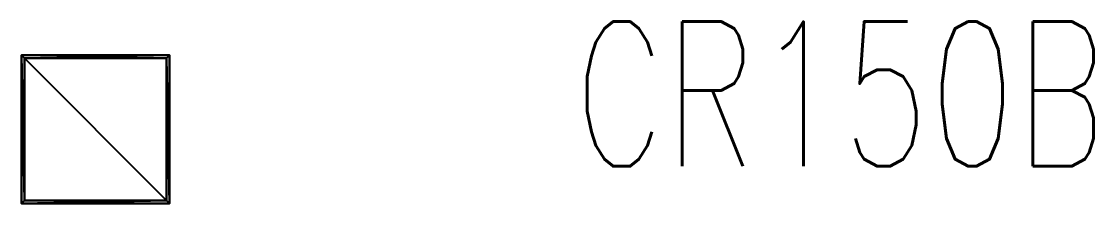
# Model space of a CAD drawing. Extents: x -8 to 729, y -363 to 534.
# Drawn here: x 445.766 to 450.073, y 87.573 to 88.302 of the extents above; entities that cross this region are included whole.
import ezdxf

# ---------------------------------------------------------------- set-up
doc = ezdxf.new("R2010")
doc.units = 0
doc.header["$LTSCALE"] = 0.8
doc.header["$MEASUREMENT"] = 0
doc.layers.get('0').update_dxf_attribs({"color": 3, "linetype": 'CONTINUOUS'})
doc.layers.add('Desenho base', color=7, linetype='CONTINUOUS')
doc.layers.add('DLX_BLD0_LUM', color=7, linetype='CONTINUOUS', true_color=0xffd400)
doc.styles.add('PEN', font='ROMANS.SHX', dxfattribs={"width": 0.7, "height": 1})

# ---------------------------------------------------------------- blocks, each defined once
blk = doc.blocks.new('3823_2_0')
mesh = blk.add_polyface()
corners = [(-0.2975, 0.2975), (-0.2975, -0.2975, -0.097), (-0.2975, -0.2975), (-0.2975, -0.2975, -0.097), (-0.2975, 0.2975), (-0.2975, 0.2975, -0.097), (-0.2975, -0.2975), (0.2975, -0.2975, -0.097), (0.2975, -0.2975), (0.2975, -0.2975, -0.097), (-0.2975, -0.2975), (-0.2975, -0.2975, -0.097), (0.2975, -0.2975), (0.2975, 0.2975, -0.097), (0.2975, 0.2975), (0.2975, 0.2975, -0.097), (0.2975, -0.2975), (0.2975, -0.2975, -0.097), (0.2975, 0.2975), (-0.2975, 0.2975, -0.097), (-0.2975, 0.2975), (-0.2975, 0.2975, -0.097), (0.2975, 0.2975), (0.2975, 0.2975, -0.097), (0.2975, 0.2975, -0.097), (-0.285, 0.285, -0.097), (-0.2975, 0.2975, -0.097), (0.2975, 0.2975, -0.097), (0.285, 0.285, -0.097), (-0.285, 0.285, -0.097), (0.2975, -0.2975, -0.097), (0.285, 0.285, -0.097), (0.2975, 0.2975, -0.097), (0.2975, -0.2975, -0.097), (0.285, -0.285, -0.097), (0.285, 0.285, -0.097), (-0.2975, -0.2975, -0.097), (0.285, -0.285, -0.097), (0.2975, -0.2975, -0.097), (-0.2975, -0.2975, -0.097), (-0.285, -0.285, -0.097), (0.285, -0.285, -0.097), (-0.2975, 0.2975, -0.097), (-0.285, -0.285, -0.097), (-0.2975, -0.2975, -0.097), (-0.285, -0.285, -0.097), (-0.2975, 0.2975, -0.097), (-0.285, 0.285, -0.097), (-0.2975, 0.2975), (0.2975, -0.2975), (0.2975, 0.2975), (0.2975, -0.2975), (-0.2975, 0.2975), (-0.2975, -0.2975)]
mesh.append_faces([[corners[k] for k in face] for face in [(0, 1, 2), (3, 4, 5), (6, 7, 8), (9, 10, 11), (12, 13, 14), (15, 16, 17), (18, 19, 20), (21, 22, 23), (24, 25, 26), (27, 28, 29), (30, 31, 32), (33, 34, 35), (36, 37, 38), (39, 40, 41), (42, 43, 44), (45, 46, 47), (48, 49, 50), (51, 52, 53)]])
blk = doc.blocks.new('3823_2_1')
mesh = blk.add_polyface()
corners = [(0.285, -0.285, -0.097), (-0.285, 0.285, -0.097), (0.285, 0.285, -0.097), (-0.285, 0.285, -0.097), (0.285, -0.285, -0.097), (-0.285, -0.285, -0.097)]
mesh.append_faces([[corners[k] for k in face] for face in [(0, 1, 2), (3, 4, 5)]])

msp = doc.modelspace()

# ---------------------------------------------------------------- block references
at = {"layer": 'DLX_BLD0_LUM'}
for name in ['3823_2_0', '3823_2_0', '3823_2_1', '3823_2_1']:
    msp.add_blockref(name, (446.0636, 87.8701, 2.897), dxfattribs=at)

# ---------------------------------------------------------------- texts
at = {"layer": 'Desenho base', "linetype": 'Continuous', "style": 'PEN', "width": 0.7}
msp.add_text('CR150B', height=0.5797, dxfattribs=at).set_placement((447.986, 87.7222, 7.299))

doc.saveas('drawing.dxf')
